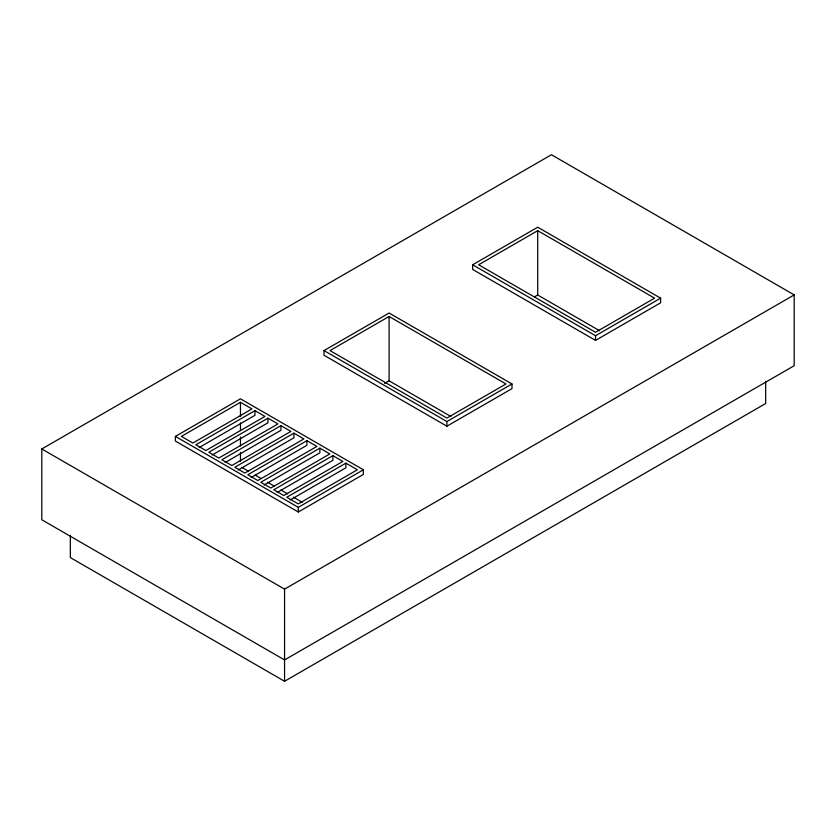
<?xml version="1.0" encoding="UTF-8"?>
<svg xmlns="http://www.w3.org/2000/svg" width="836" height="836" viewBox="0 0 836 836"><rect width="100%" height="100%" fill="white"/><g stroke="black" fill="none" stroke-linecap="round" stroke-linejoin="round"><path stroke-width="1.25" d="M41.8 448.974L551.436 154.733L794.2 294.899L794.2 365.708L284.564 659.938L41.8 519.773L41.8 448.974L284.564 589.129L794.2 294.899M175.382 436.402L240.465 398.824L363.357 469.78L363.357 474.43L298.285 512.008L175.382 441.053L175.382 436.402L298.285 507.347L363.357 469.78M324.013 350.587L389.095 313.019L511.987 383.975L511.987 388.625L446.905 426.193L324.013 355.248L324.013 350.587L446.905 421.543L511.987 383.975M472.643 264.782L537.715 227.214L660.618 298.159L660.618 302.82L595.535 340.388L472.643 269.432L472.643 264.782L595.535 335.738L660.618 298.159M240.465 402.294L181.391 436.402L192.876 443.038L251.949 408.929L240.465 402.294L240.465 416.443M389.095 316.478L330.011 350.587L446.905 418.084L505.989 383.975L389.095 316.478L389.095 380.819L450.907 416.506M537.715 230.673L478.641 264.782L595.535 332.268L654.609 298.159L537.715 230.673L537.715 295.014L599.537 330.701M254.959 410.654L195.875 444.762L205.865 450.531L264.939 416.422L254.959 410.654L254.959 415.314L199.219 447.49M267.938 418.157L208.864 452.266L218.854 458.034L277.928 423.925L267.938 418.157L267.938 422.807L212.208 454.983M280.927 425.649L221.853 459.758L231.844 465.527L290.918 431.418L280.927 425.649L280.927 430.31L225.197 462.486M293.917 433.152L234.843 467.261L244.823 473.03L303.907 438.921L293.917 433.152L293.917 437.803L238.187 469.989M384.633 383.39L389.095 380.819M534.371 296.937L537.715 295.014M306.906 440.656L247.832 474.764L257.812 480.522L316.896 446.414L306.906 440.656L306.906 445.306L251.176 477.481M319.895 448.148L260.811 482.257L270.801 488.025L329.886 453.917L319.895 448.148L319.895 452.798L264.155 484.984M332.885 455.651L273.8 489.76L283.791 495.518L342.875 461.42L332.885 455.651L332.885 460.302L277.144 492.477M345.874 463.144L286.79 497.253L298.285 503.889L357.359 469.78L345.874 463.144L345.874 467.805L290.134 499.98M70.328 535.416L70.328 557.57L284.564 681.267L765.672 403.506L765.672 381.341M241.594 467.282L248.334 471.17M255.074 475.067L260.696 478.307M267.436 482.205L274.187 486.092M280.927 489.99L287.668 493.888M293.29 497.127L302.287 502.321M595.535 335.738L595.535 340.388M446.905 421.543L446.905 426.193M298.285 507.347L298.285 512.008M284.564 589.129L284.564 681.267M240.465 422.88L240.465 430.603M240.465 437.029L240.465 446.037M240.465 452.475L240.465 461.482"/></g></svg>
